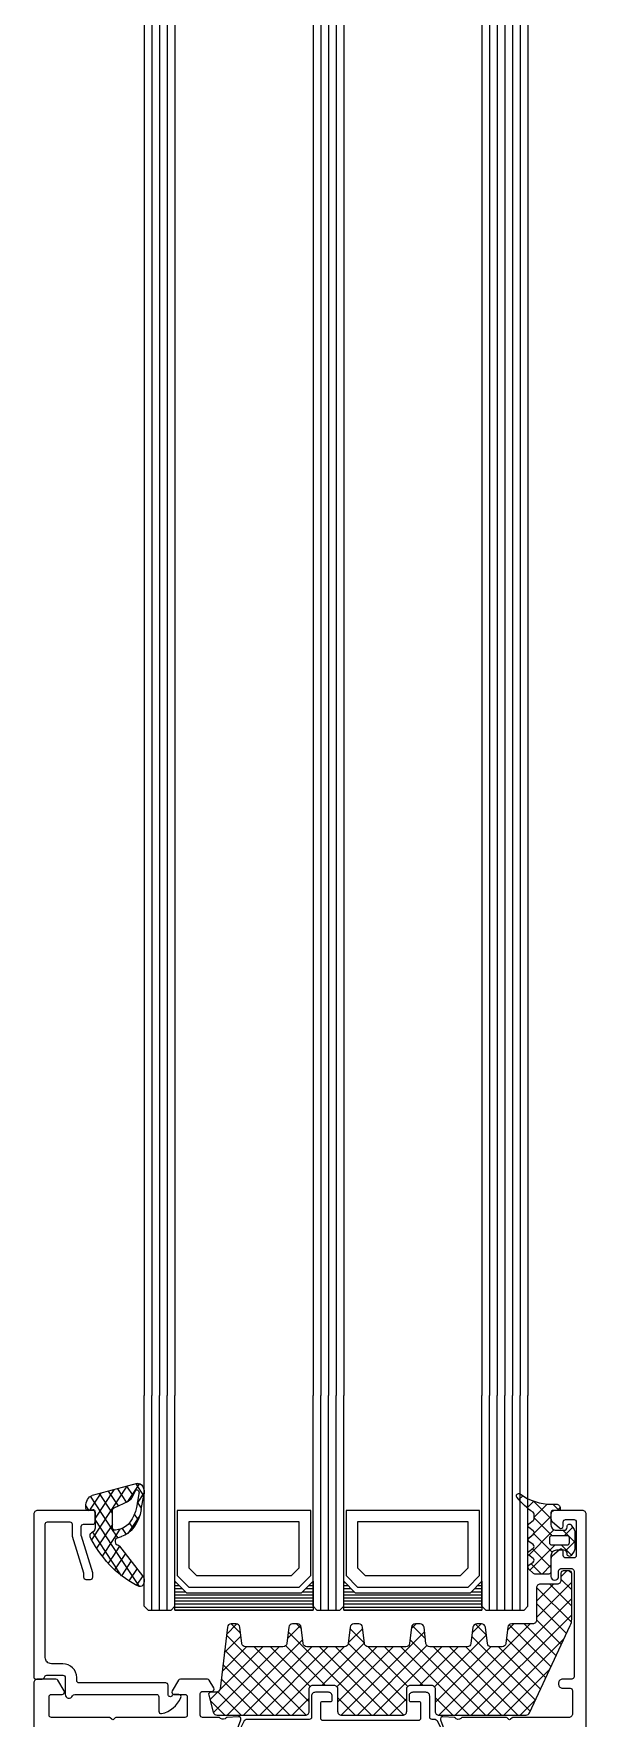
# Model space of a CAD drawing. Header units: millimetres. Extents: x -83618 to -12593, y -3271 to 55593.
# Drawn here: x -12684.6 to -12612.6, y -1876.2 to -1656.5 of the extents above; entities that cross this region are included whole.
import ezdxf

# ---------------------------------------------------------------- set-up
doc = ezdxf.new("R2010")
doc.units = ezdxf.units.MM

# ---------------------------------------------------------------- blocks, each defined once
blk = doc.blocks.new('ATN-W72-0301', base_point=(4534.09, 2536.24))
at = {"color": 1, "linetype": 'Continuous'}
for points in [[(4534.09, 2536.74), (4534.09, 2606.74, -0.414239), (4534.590043, 2607.24), (4538.19, 2607.24, -0.414235), (4538.69, 2606.739963), (4538.69, 2606.16517, -0.214809), (4538.521352, 2605.790729), (4537.588833, 2604.965355, -0.646385), (4537.09, 2605.19), (4537.09, 2605.74, 0.414242), (4536.789971, 2606.04), (4535.69, 2606.04, 0.414214), (4535.39, 2605.74), (4535.39, 2601.34, 0.414214), (4535.69, 2601.04), (4536.79, 2601.04, 0.41424), (4537.09, 2601.340027), (4537.09, 2601.89, -0.646481), (4537.588895, 2602.114591), (4538.521389, 2601.289238, -0.214801), (4538.69, 2600.914795), (4538.69, 2598.64, -1), (4537.69, 2598.64), (4537.69, 2599.34, 0.414241), (4537.389972, 2599.64), (4535.99, 2599.64, 0.414214), (4535.69, 2599.34), (4535.69, 2585.54, 0.414214), (4535.99, 2585.24), (4537.19, 2585.24, -0.414258), (4537.69, 2584.739923), (4537.69, 2584.54, -0.414263), (4537.189916, 2584.04), (4536.19, 2584.04, 0.414259), (4535.89, 2583.739953), (4535.89, 2580.74, 0.41425), (4536.390062, 2580.24), (4543.624315, 2580.24, -0.198912), (4543.765736, 2580.181421), (4543.948579, 2579.998579, 0.414263), (4544.231445, 2579.998603), (4544.414264, 2580.181421, -0.198967), (4544.555728, 2580.24), (4550.295222, 2580.24, 0.386516), (4551.030745, 2580.044633, -0.264677), (4551.276258, 2580.211441), (4552.766924, 2580.330039, -0.54866), (4553.071795, 2579.926126), (4552.24274, 2577.702938, -0.176327), (4552.109599, 2577.54678), (4551.661891, 2577.292974, -0.57735), (4551.363264, 2577.468536), (4551.364627, 2577.641735, 0.267986), (4551.265971, 2577.815736), (4549.496744, 2578.855858, 0.065584), (4549.424582, 2578.886409), (4549.269925, 2578.929157, 0.688514), (4548.937662, 2578.477749, -0.290587), (4549.089994, 2578.192777), (4549.09, 2574.34, 0.414261), (4549.390048, 2574.04), (4549.605923, 2574.04, 0.137542), (4549.761894, 2574.083733), (4551.286061, 2575.01087, -0.585007), (4551.59, 2574.84), (4551.59, 2568.64, -0.585049), (4551.28604, 2568.469142), (4549.761831, 2569.396306, 0.13749), (4549.605911, 2569.44), (4549.39, 2569.44, 0.414278), (4549.09, 2569.139934), (4549.09, 2565.287214, -0.21479), (4548.938039, 2565.002836, 0.6885), (4549.269243, 2564.550655), (4549.424047, 2564.593051, 0.065599), (4549.496293, 2564.623454), (4551.26793, 2565.659385, 0.267994), (4551.366973, 2565.833172), (4551.366018, 2566.006341, -0.57743), (4551.665099, 2566.181175), (4552.112166, 2565.926339, -0.176364), (4552.244955, 2565.769827), (4553.068767, 2563.544697, -0.548642), (4552.762912, 2563.141541), (4551.272521, 2563.263651, -0.264674), (4551.027419, 2563.431057, 0.296842), (4550.295197, 2563.239999), (4544.555685, 2563.24, -0.19895), (4544.414244, 2563.298599), (4544.231421, 2563.481421, 0.414269), (4543.948552, 2563.481395), (4543.765736, 2563.298579, -0.198955), (4543.624282, 2563.24), (4536.39, 2563.24, 0.414234), (4535.89, 2562.739964), (4535.89, 2559.74, 0.414225), (4536.190012, 2559.44), (4537.19, 2559.44, -0.414283), (4537.69, 2558.939881), (4537.69, 2558.74, -0.414277), (4537.189892, 2558.24), (4535.99, 2558.24, 0.414289), (4535.69, 2557.939923), (4535.69, 2544.14, 0.414214), (4535.99, 2543.84), (4537.39, 2543.84, 0.414255), (4537.69, 2544.140043), (4537.69, 2544.84, -1), (4538.69, 2544.84), (4538.69, 2542.56517, -0.214804), (4538.521358, 2542.190734), (4537.588833, 2541.365355, -0.646385), (4537.09, 2541.59), (4537.09, 2542.14, 0.414283), (4536.789929, 2542.44), (4535.69, 2542.44, 0.414268), (4535.39, 2542.139944), (4535.39, 2537.74, 0.414214), (4535.69, 2537.44), (4536.79, 2537.44, 0.414259), (4537.09, 2537.740047), (4537.09, 2538.29, -0.646402), (4537.588844, 2538.514635), (4538.521389, 2537.689238, -0.214803), (4538.69, 2537.314791), (4538.69, 2536.74, -0.414224), (4538.189982, 2536.24), (4534.59, 2536.24, -0.414214), (4534.09, 2536.74)], [(4606.09, 2584.74), (4606.09, 2558.74, -0.414214), (4605.59, 2558.24), (4603.19829, 2558.24, -0.268001), (4602.938454, 2558.39005), (4602.130192, 2559.79, -0.577369), (4602.390016, 2560.24), (4603.79, 2560.24, 0.414229), (4604.09, 2560.540016), (4604.09, 2562.94, 0.414226), (4603.789987, 2563.24), (4596.255685, 2563.24, -0.198912), (4596.114264, 2563.298579), (4595.931421, 2563.481421, 0.414266), (4595.648553, 2563.481396), (4595.465736, 2563.298579, -0.198985), (4595.324259, 2563.24), (4586.39, 2563.24, 0.198928), (4586.177855, 2563.152119, 0.198928), (4586.09, 2562.939964), (4586.09, 2560.54, 0.414267), (4586.390055, 2560.24), (4587.79, 2560.24, -0.57737), (4588.049799, 2559.789985), (4587.241517, 2558.39, -0.26796), (4586.981698, 2558.24), (4583.46735, 2558.24, -0.267949), (4583.207543, 2558.39), (4582.630192, 2559.39, -0.57735), (4582.89, 2559.84), (4584.09, 2559.84, 0.414214), (4584.39, 2560.14), (4584.39, 2562.94, 0.414214), (4584.09, 2563.24), (4581.884778, 2563.24, 0.229805), (4581.150919, 2563.43319, -0.26467), (4580.905612, 2563.266092), (4579.415079, 2563.145729, -0.548639), (4579.109723, 2563.549263), (4579.936153, 2565.773449, -0.176374), (4580.069157, 2565.929791), (4580.516517, 2566.1841, -0.577424), (4580.815351, 2566.008848), (4580.814193, 2565.83569, 0.267949), (4580.913032, 2565.66182), (4582.683511, 2564.623779, 0.065544), (4582.755664, 2564.593326), (4582.910417, 2564.550748, 0.6885), (4583.242152, 2565.002541, 0.104982), (4583.09, 2565.287214), (4583.09, 2569.14, 0.414261), (4582.789951, 2569.44), (4582.574077, 2569.44, 0.13748), (4582.418169, 2569.396306), (4580.893939, 2568.46913, -0.585058), (4580.59, 2568.64003), (4580.59, 2574.84, -0.585007), (4580.893939, 2575.01087), (4582.418169, 2574.083694, 0.137512), (4582.574114, 2574.04), (4582.79, 2574.04, 0.414269), (4583.09, 2574.340056), (4583.09, 2578.192786, -0.128229), (4583.242133, 2578.47743, 0.688581), (4582.910388, 2578.929244), (4582.755693, 2578.886701, 0.065606), (4582.683473, 2578.856219), (4580.912935, 2577.818423, 0.267967), (4580.814076, 2577.644551), (4580.815214, 2577.471363, -0.577491), (4580.516286, 2577.296232), (4580.068982, 2577.550578, -0.176355), (4579.936032, 2577.70694), (4579.109868, 2579.931209, -0.548635), (4579.415292, 2580.334689), (4580.905817, 2580.214151, -0.264667), (4581.151091, 2580.04701, 0.330321), (4581.884795, 2580.240003), (4584.09, 2580.24, 0.414214), (4584.39, 2580.54), (4584.39, 2583.34, 0.414214), (4584.09, 2583.64), (4582.89, 2583.64, -0.57735), (4582.630192, 2584.09), (4583.207543, 2585.09, -0.268002), (4583.46741, 2585.24), (4586.98171, 2585.24, -0.267969), (4587.241529, 2585.08998), (4588.049808, 2583.69, -0.57735), (4587.79, 2583.24), (4586.39, 2583.24, 0.414247), (4586.09, 2582.939966), (4586.09, 2580.54, 0.414214), (4586.39, 2580.24), (4595.324315, 2580.24, -0.198912), (4595.465736, 2580.181421), (4595.648579, 2579.998579, 0.414316), (4595.931471, 2579.998628), (4596.114264, 2580.181421, -0.198912), (4596.255685, 2580.24), (4603.79, 2580.24, 0.414262), (4604.09, 2580.540049), (4604.09, 2582.94, 0.414226), (4603.789987, 2583.24), (4602.39, 2583.24, -0.577388), (4602.130209, 2583.690029), (4602.938483, 2585.09, -0.267979), (4603.198324, 2585.24), (4605.59, 2585.24, -0.414236), (4606.09, 2584.74)], [(4535.99, 2566.915736), (4535.99, 2565.34, 0.414214), (4536.29, 2565.04), (4537.865693, 2565.04, -0.198949), (4538.077868, 2564.952132), (4538.202112, 2564.827888, 0.198937), (4538.414264, 2564.74), (4545.065736, 2564.74, 0.198912), (4545.277868, 2564.827868), (4545.402103, 2564.952103, -0.198947), (4545.614264, 2565.04), (4547.189989, 2565.04, 0.414224), (4547.49, 2565.34), (4547.49, 2570.039958, -0.414226), (4548.49, 2571.04), (4549.49, 2571.04, 0.414214), (4549.99, 2571.54), (4549.99, 2571.939972, 0.41423), (4549.49, 2572.44), (4548.49, 2572.44, -0.41422), (4547.49, 2573.440021), (4547.49, 2578.14, 0.414214), (4547.19, 2578.44), (4545.614278, 2578.44, -0.198925), (4545.402132, 2578.527868), (4545.277901, 2578.652099, 0.198953), (4545.065736, 2578.74), (4538.414264, 2578.74, 0.198912), (4538.202132, 2578.652132), (4538.077908, 2578.527908, -0.198961), (4537.865736, 2578.44), (4536.29, 2578.44, 0.414214), (4535.99, 2578.14), (4535.99, 2576.564316, -0.198957), (4535.902132, 2576.352132), (4535.777868, 2576.227868, 0.198912), (4535.69, 2576.015736), (4535.69, 2567.464264, 0.198912), (4535.777868, 2567.252132), (4535.902094, 2567.127906, -0.198959), (4535.99, 2566.915736)], [(4584.777875, 2565.127861, 0.198921), (4584.99002, 2565.04), (4586.565736, 2565.04, -0.198912), (4586.777868, 2564.952132), (4586.902132, 2564.827868, 0.198978), (4587.11434, 2564.74), (4601.765736, 2564.74, 0.198984), (4601.977927, 2564.827927), (4602.102132, 2564.952132, -0.198912), (4602.314264, 2565.04), (4603.89, 2565.04, 0.414236), (4604.19, 2565.340023), (4604.19, 2566.915736, -0.198961), (4604.277908, 2567.127908), (4604.402132, 2567.252132, 0.198971), (4604.49, 2567.464332), (4604.49, 2576.015736, 0.198912), (4604.402132, 2576.227868), (4604.277868, 2576.352132, -0.198943), (4604.19, 2576.564299), (4604.19, 2578.14, 0.414214), (4603.89, 2578.44), (4602.314264, 2578.44, -0.198971), (4602.102084, 2578.527916), (4601.977868, 2578.652132, 0.198912), (4601.765736, 2578.74), (4587.114264, 2578.74, 0.198912), (4586.902132, 2578.652132), (4586.777868, 2578.527868, -0.198986), (4586.56565, 2578.44), (4584.99, 2578.44, 0.414269), (4584.69, 2578.139944), (4584.69, 2573.44, -0.41424), (4583.689911, 2572.44), (4582.69, 2572.44, 0.414229), (4582.19, 2571.939974), (4582.19, 2571.54, 0.414214), (4582.69, 2571.04), (4583.69, 2571.04, -0.414223), (4584.69, 2570.039968), (4584.69, 2565.34, 0.198921), (4584.777875, 2565.127861)]]:
    blk.add_lwpolyline(points, format="xyb", close=True, dxfattribs=at)
at = {"color": 4, "linetype": 'Continuous'}
for points in [[(4567.19, 2583.022271, -0.414214), (4567.69, 2583.522271), (4569.39, 2583.522271, -0.414235), (4569.89, 2583.022234), (4569.89, 2580.272271, 0.198926), (4569.977879, 2580.060128, 0.198926), (4570.19003, 2579.972271), (4578.278256, 2579.972271, -0.276785), (4578.731734, 2579.694553), (4579.565567, 2577.982114, 0.286228), (4580.463562, 2577.422271), (4580.704167, 2577.422271, 0.131689), (4580.854204, 2577.462485), (4582.38359, 2578.345476, -0.131653), (4582.48359, 2578.372271), (4582.69, 2578.372271, -0.414214), (4583.09, 2577.972271), (4583.09, 2577.472271, -0.414214), (4582.99, 2577.372271), (4582.99, 2576.997271, -0.414316), (4582.78993, 2576.797271), (4582.678194, 2576.797271, -0.109625), (4582.593593, 2576.816046, 1.569922), (4582.593698, 2575.728546, -0.109611), (4582.678298, 2575.747271), (4582.79, 2575.747271, -0.414285), (4582.99, 2575.547222), (4582.99, 2575.172271, -0.414214), (4583.09, 2575.072271), (4583.09, 2574.572271, -0.414214), (4582.69, 2574.172271), (4582.48359, 2574.172271, -0.131652), (4582.38359, 2574.199066), (4580.854167, 2575.082079, 0.131681), (4580.704134, 2575.122271), (4580.473969, 2575.122271, 0.290275), (4579.569537, 2574.54889), (4578.725231, 2572.758962, -0.290275), (4578.273016, 2572.472271), (4553.906984, 2572.472271, -0.290275), (4553.454769, 2572.758962), (4552.610463, 2574.54889, 0.142217), (4552.241418, 2574.966878, 0.142217), (4551.705916, 2575.122271), (4551.475833, 2575.122271, 0.131713), (4551.325771, 2575.082043), (4549.79641, 2574.199066, -0.131695), (4549.696377, 2574.172271), (4549.49, 2574.172271, -0.414226), (4549.09, 2574.572288), (4549.09, 2575.072271, -0.414214), (4549.19, 2575.172271), (4549.19, 2575.547271, -0.414284), (4549.390048, 2575.747271), (4549.501806, 2575.747271, -0.109552), (4549.586355, 2575.728521, 1.569922), (4549.586355, 2576.816021, -0.109552), (4549.501806, 2576.797271), (4549.39, 2576.797271, -0.414291), (4549.19, 2576.997324), (4549.19, 2577.372271, -0.414214), (4549.09, 2577.472271), (4549.09, 2577.972271, -0.414264), (4549.490069, 2578.372271), (4549.69641, 2578.372271, -0.131734), (4549.796465, 2578.345444), (4551.325833, 2577.462463, 0.131652), (4551.475833, 2577.422271), (4551.716512, 2577.422271, 0.286208), (4552.614433, 2577.982114), (4553.452784, 2579.69235, -0.286238), (4553.9018, 2579.972271), (4554.19, 2579.972271, 0.414214), (4554.49, 2580.272271), (4554.49, 2583.022271, -0.414214), (4554.99, 2583.522271), (4556.69, 2583.522271, -0.414234), (4557.19, 2583.022235), (4557.19, 2582.522271, -0.41429), (4556.989948, 2582.322271), (4555.89, 2582.322271, 0.414239), (4555.69, 2582.122254), (4555.69, 2580.122271, 0.414227), (4555.990013, 2579.822271), (4568.39, 2579.822271, 0.414265), (4568.69, 2580.122323), (4568.69, 2582.122271, 0.414237), (4568.489984, 2582.322271), (4567.39, 2582.322271, -0.414214), (4567.19, 2582.522271), (4567.19, 2583.022271)], [(4554.336632, 2573.649983, -0.142203), (4554.152134, 2573.858962), (4553.21284, 2575.850265, -0.227971), (4553.219368, 2576.717074), (4554.089601, 2578.49235, -0.286219), (4554.538582, 2578.772271), (4559.89, 2578.772271, -0.414214), (4560.39, 2578.272271), (4560.39, 2574.072271, -0.414214), (4559.89, 2573.572271), (4554.60435, 2573.572271, -0.142203), (4554.336632, 2573.649983)], [(4570.593553, 2578.625825, 0.198912), (4570.24, 2578.772271), (4561.94, 2578.772271, 0.414214), (4561.44, 2578.272271), (4561.44, 2574.072314, 0.414239), (4561.94, 2573.572271), (4570.24, 2573.572271, 0.414214), (4570.74, 2574.072271), (4570.74, 2578.272271, 0.198912), (4570.593553, 2578.625825)], [(4579.0627, 2576.284385, 0.11254), (4578.960649, 2576.717041), (4578.090414, 2578.49232, 0.286225), (4577.641439, 2578.772271), (4572.29004, 2578.772271, 0.414237), (4571.79, 2578.272271), (4571.79, 2574.072271, 0.414214), (4572.29, 2573.572271), (4577.57565, 2573.572271, 0.290275), (4578.027866, 2573.858962), (4578.967151, 2575.850247, 0.11254), (4579.0627, 2576.284385)], [(4567.69, 2559.957729, -0.414214), (4567.19, 2560.457729), (4567.19, 2560.957729, -0.414214), (4567.39, 2561.157729), (4568.49, 2561.157729, 0.414214), (4568.69, 2561.357729), (4568.69, 2563.357729, 0.414241), (4568.389972, 2563.657729), (4555.99, 2563.657729, 0.414255), (4555.69, 2563.357687), (4555.69, 2561.357729, 0.414214), (4555.89, 2561.157729), (4556.99, 2561.157729, -0.414259), (4557.19, 2560.957698), (4557.19, 2560.457729, -0.414255), (4556.689929, 2559.957729), (4554.99, 2559.957729, -0.414234), (4554.49, 2560.457764), (4554.49, 2563.207729, 0.414248), (4554.189965, 2563.507729), (4553.901744, 2563.507729, -0.286267), (4553.452736, 2563.787748), (4552.614433, 2565.497886, 0.286241), (4551.716388, 2566.057729), (4551.475833, 2566.057729, 0.131698), (4551.325786, 2566.017509), (4549.79641, 2565.134524, -0.065572), (4549.748152, 2565.114538, -0.065572), (4549.696365, 2565.107729), (4549.49, 2565.107729, -0.414255), (4549.09, 2565.507785), (4549.09, 2566.007729, -0.414213), (4549.19, 2566.107729), (4549.19, 2566.482729, -0.414214), (4549.39, 2566.682729), (4549.501806, 2566.682729, -0.109552), (4549.586355, 2566.663979, 1.569922), (4549.586355, 2567.751479, -0.109552), (4549.501806, 2567.732729), (4549.39, 2567.732729, -0.414214), (4549.19, 2567.932729), (4549.19, 2568.307729, -0.414214), (4549.09, 2568.407729), (4549.09, 2568.907729, -0.414214), (4549.49, 2569.307729), (4549.69641, 2569.307729, -0.131652), (4549.79641, 2569.280934), (4551.325833, 2568.397921, 0.131653), (4551.475833, 2568.357729), (4551.706031, 2568.357729, 0.290284), (4552.610477, 2568.931141), (4553.454769, 2570.721038, -0.290291), (4553.907014, 2571.007729), (4578.273016, 2571.007729, -0.290275), (4578.725231, 2570.721038), (4579.569537, 2568.93111, 0.290282), (4580.473994, 2568.357729), (4580.704167, 2568.357729, 0.131666), (4580.85418, 2568.397929), (4582.38359, 2569.280934, -0.131653), (4582.48359, 2569.307729), (4582.69, 2569.307729, -0.414246), (4583.09, 2568.907684), (4583.09, 2568.407729, -0.414213), (4582.99, 2568.307729), (4582.99, 2567.932729, -0.41432), (4582.789927, 2567.732729), (4582.678194, 2567.732729, -0.109552), (4582.593645, 2567.751479, 1.569922), (4582.593645, 2566.663979, -0.109552), (4582.678194, 2566.682729), (4582.79, 2566.682729, -0.414232), (4582.99, 2566.482716), (4582.99, 2566.107729, -0.414213), (4583.09, 2566.007729), (4583.09, 2565.507729, -0.414214), (4582.69, 2565.107729), (4582.48359, 2565.107729, -0.131652), (4582.38359, 2565.134524), (4580.854167, 2566.017537, 0.131652), (4580.704167, 2566.057729), (4580.463488, 2566.057729, 0.286208), (4579.565567, 2565.497886), (4578.731734, 2563.785447, -0.276785), (4578.278256, 2563.507729), (4570.19, 2563.507729, 0.414268), (4569.89, 2563.207673), (4569.89, 2560.457729, -0.414238), (4569.389958, 2559.957729), (4567.69, 2559.957729)], [(4553.1173, 2567.195605, 0.112537), (4553.219351, 2566.762959), (4554.089601, 2564.98765, 0.286208), (4554.538561, 2564.707729), (4559.89, 2564.707729, 0.414214), (4560.39, 2565.207729), (4560.39, 2569.407729, 0.414225), (4559.88998, 2569.907729), (4554.60435, 2569.907729, 0.290275), (4554.152134, 2569.621038), (4553.21284, 2567.629735, 0.112537), (4553.1173, 2567.195605)], [(4570.593572, 2569.761264, 0.198926), (4570.24, 2569.907729), (4561.940038, 2569.907729, 0.414236), (4561.44, 2569.407729), (4561.44, 2565.207729, 0.414214), (4561.94, 2564.707729), (4570.24, 2564.707729, 0.414214), (4570.74, 2565.207729), (4570.74, 2569.407677, 0.198926), (4570.593572, 2569.761264)], [(4572.29, 2564.707729), (4577.641427, 2564.707729, 0.286214), (4578.090399, 2564.98765), (4578.960649, 2566.762959, 0.227961), (4578.96716, 2567.629735), (4578.027875, 2569.621018, 0.290287), (4577.57565, 2569.907729), (4572.29, 2569.907729, 0.198912), (4571.936447, 2569.761282, 0.198912), (4571.79, 2569.407729), (4571.79, 2565.207774, 0.41424), (4572.29, 2564.707729)]]:
    blk.add_lwpolyline(points, format="xyb", close=True, dxfattribs=at)
blk = doc.blocks.new('*U20')
at = {"color": 3, "linetype": 'Continuous'}
for p, q in [((2413.38, 1118.497931), (2413.732069, 1118.85)), ((2414.023952, 1118.85), (2414.78, 1118.093952)), ((2413.38, 1116.37661), (2414.78, 1117.77661)), ((2413.38, 1117.372632), (2417.966, 1112.786632)), ((2413.38, 1114.25529), (2416.24871, 1117.124)), ((2413.419168, 1112.173138), (2417.95817, 1116.71214)), ((2415.749952, 1117.124), (2417.966, 1114.907952)), ((2413.38, 1115.251312), (2428.581312, 1100.05)), ((2414.051322, 1110.683971), (2417.966, 1114.598649)), ((2413.38, 1113.129991), (2426.459991, 1100.05)), ((2414.725933, 1109.237262), (2417.966, 1112.477329)), ((2415.400545, 1107.790553), (2419.559991, 1111.95)), ((2416.075156, 1106.343844), (2421.542456, 1111.811144)), ((2418.802632, 1111.95), (2430.702142, 1100.05049)), ((2420.923952, 1111.95), (2421.738627, 1111.135325)), ((2424.50886, 1110.534907), (2425.901513, 1111.927561)), ((2425.166593, 1111.95), (2426.336687, 1110.779906)), ((2432.443416, 1109.984182), (2434.176241, 1111.717008)), ((2433.651875, 1111.95), (2434.271239, 1111.330635)), ((2448.599089, 1111.290613), (2449.258476, 1111.95)), ((2448.712967, 1111.73815), (2450.426922, 1110.024195)), ((2456.533645, 1110.739888), (2457.743758, 1111.95)), ((2457.001145, 1111.935253), (2458.361474, 1110.574924)), ((2414.354178, 1110.034493), (2424.338671, 1100.05)), ((2416.749767, 1104.897135), (2421.874129, 1110.021497)), ((2418.09899, 1102.003718), (2426.39396, 1110.298687)), ((2424.503702, 1110.491571), (2431.26556, 1103.729713)), ((2424.630554, 1100.05), (2434.445661, 1109.865106)), ((2432.5554, 1110.925154), (2443.428223, 1100.052331)), ((2434.88, 1101.814164), (2442.497361, 1109.431526)), ((2439.479797, 1100.05), (2450.323443, 1110.893647)), ((2440.377972, 1109.433457), (2442.271742, 1111.327227)), ((2440.381491, 1109.463024), (2445.894515, 1103.95)), ((2440.607099, 1111.358737), (2442.49237, 1109.473466)), ((2447.976011, 1100.060933), (2458.375144, 1110.460066)), ((2448.433189, 1109.896607), (2458.279797, 1100.05)), ((2456.484887, 1110.330191), (2458.648053, 1108.167025)), ((2417.424379, 1103.450426), (2422.923952, 1108.95)), ((2418.773602, 1100.557009), (2427.166593, 1108.95)), ((2420.387913, 1100.05), (2429.287913, 1108.95)), ((2422.509234, 1100.05), (2431.409234, 1108.95)), ((2423.921864, 1108.952088), (2431.18, 1101.693952)), ((2426.751875, 1100.05), (2435.651875, 1108.95)), ((2428.166593, 1108.95), (2433.166593, 1103.95)), ((2430.287913, 1108.95), (2439.187913, 1100.05)), ((2432.245945, 1109.113289), (2441.309234, 1100.05)), ((2432.773195, 1103.95), (2437.773195, 1108.95)), ((2434.740736, 1103.796221), (2439.894855, 1108.95034)), ((2435.253439, 1100.066283), (2444.137156, 1108.95)), ((2436.651875, 1108.95), (2443.88, 1101.721875)), ((2437.358476, 1100.05), (2446.258476, 1108.95)), ((2438.773195, 1108.95), (2443.9771, 1103.746094)), ((2443.015836, 1108.95), (2451.915836, 1100.05)), ((2445.137156, 1108.95), (2454.037156, 1100.05)), ((2445.501117, 1103.95), (2450.646402, 1109.095285)), ((2447.258476, 1108.95), (2456.158476, 1100.05)), ((2447.454135, 1103.781697), (2452.622437, 1108.95)), ((2447.58, 1101.786242), (2454.743758, 1108.95)), ((2450.086398, 1100.05), (2458.600763, 1108.564365)), ((2451.501117, 1108.95), (2460.067841, 1100.383276)), ((2453.622437, 1108.95), (2459.26246, 1103.309978)), ((2455.743758, 1108.95), (2458.934631, 1105.759126)), ((2416.207658, 1106.059693), (2422.217351, 1100.05)), ((2452.207719, 1100.05), (2458.826382, 1106.668663)), ((2454.329039, 1100.05), (2459.052001, 1104.772962)), ((2456.450359, 1100.05), (2459.494865, 1103.094506)), ((2459.461059, 1103.111378), (2460.517375, 1102.055062)), ((2418.061138, 1102.084893), (2420.09603, 1100.05)), ((2428.873195, 1100.05), (2431.18, 1102.356805)), ((2434.88, 1102.236593), (2437.066593, 1100.05)), ((2441.601117, 1100.05), (2443.88, 1102.328883)), ((2447.58, 1102.264515), (2449.794515, 1100.05)), ((2458.57168, 1100.05), (2460.495645, 1101.973965))]:
    blk.add_line(p, q, dxfattribs=at)
blk = doc.blocks.new('ATN-W72-0911', base_point=(2413.38, 1100.05))
at = {"color": 3, "linetype": 'Continuous'}
blk.add_lwpolyline([(2433.753492, 1111.95, -0.379935), (2434.25, 1111.509091), (2434.502098, 1109.390909, 0.379928), (2434.998594, 1108.95), (2439.876413, 1108.95, 0.37993), (2440.372909, 1109.390912), (2440.624992, 1111.509088, -0.37993), (2441.121488, 1111.95), (2441.753602, 1111.95, -0.379928), (2442.250098, 1111.509091), (2442.502195, 1109.390909, 0.379928), (2442.998691, 1108.95), (2447.876511, 1108.95, 0.37993), (2448.373007, 1109.390912), (2448.625089, 1111.509088, -0.379948), (2449.121618, 1111.95), (2449.753699, 1111.95, -0.37994), (2450.250198, 1111.50907), (2450.502293, 1109.390909, 0.379945), (2450.998818, 1108.95), (2455.876608, 1108.95, 0.379937), (2456.373106, 1109.390925), (2456.625187, 1111.509088, -0.379944), (2457.121708, 1111.95), (2457.753797, 1111.95, -0.379945), (2458.250297, 1111.509062), (2459.204586, 1103.490909, 0.379935), (2459.701093, 1103.05), (2460.393, 1103.05, -0.493178), (2460.68277, 1102.672324), (2460.079419, 1100.42059, -0.339454), (2459.596457, 1100.05), (2448.08, 1100.05, -0.414226), (2447.58, 1100.550021), (2447.58, 1103.45, 0.414214), (2447.08, 1103.95), (2444.38, 1103.95, 0.414223), (2443.88, 1103.449984), (2443.88, 1100.55, -0.414214), (2443.38, 1100.05), (2435.38, 1100.05, -0.414223), (2434.88, 1100.550015), (2434.88, 1103.45, 0.41424), (2434.379954, 1103.95), (2431.68, 1103.95, 0.414232), (2431.18, 1103.449968), (2431.18, 1100.55, -0.414214), (2430.68, 1100.05), (2419.328559, 1100.05, -0.291473), (2418.875405, 1100.338691), (2413.567384, 1111.721778, -0.10952), (2413.38, 1112.567034), (2413.38, 1118.55, -0.414267), (2413.680054, 1118.85), (2414.48, 1118.85, -0.414227), (2414.78, 1118.549987), (2414.78, 1117.624, 0.414214), (2415.28, 1117.124), (2417.466, 1117.124, -0.414214), (2417.966, 1116.624), (2417.966, 1112.45, 0.414238), (2418.466041, 1111.95), (2421.196659, 1111.95, -0.3792), (2421.693003, 1111.510355), (2421.951, 1109.389618, 0.379193), (2422.447356, 1108.95), (2423.876217, 1108.95, 0.37993), (2424.372714, 1109.390912), (2424.624796, 1111.509088, -0.379944), (2425.121316, 1111.95), (2425.753406, 1111.95, -0.379928), (2426.249902, 1111.509091), (2426.502, 1109.390909, 0.379947), (2426.998529, 1108.95), (2431.876315, 1108.95, 0.37993), (2432.372811, 1109.390912), (2432.624894, 1111.509088, -0.379945), (2433.121416, 1111.95), (2433.753492, 1111.95)], format="xyb", close=True, dxfattribs=at)
at = {"color": 7}
blk.add_blockref('*U20', (0, 0), dxfattribs=at)
blk = doc.blocks.new('ATN-C48-0602', base_point=(2573.81, 1322.63))
at = {"color": 1, "linetype": 'Continuous'}
blk.add_lwpolyline([(2585.61, 1340.13, -0.414247), (2585.31, 1340.430034), (2585.31, 1340.878886, -0.074332), (2585.323115, 1340.966619), (2586.796891, 1345.787124, 0.074313), (2586.81, 1345.874835), (2586.81, 1347.03, 0.414214), (2586.51, 1347.33), (2585.31, 1347.33, -0.414282), (2585.01, 1347.63007), (2585.01, 1348.83, -0.414214), (2585.31, 1349.13), (2592.51, 1349.13, -0.414233), (2593.01, 1348.629967), (2593.01, 1327.43, -0.414246), (2592.709967, 1327.13), (2591.91, 1327.13, -0.365977), (2591.614196, 1327.38, 0.365977), (2591.318392, 1327.63), (2589.21, 1327.63, 0.414234), (2588.91, 1327.32998), (2588.91, 1325.13, -0.824186), (2587.946475, 1324.94253, 0.305636), (2587.668325, 1325.13), (2577.01, 1325.13, 0.414272), (2576.71, 1324.829941), (2576.71, 1322.93, -0.475789), (2576.348762, 1322.636317, -0.247326), (2573.833145, 1324.714452, -0.535389), (2574.110014, 1325.13), (2574.690385, 1325.13, -0.267949), (2574.950192, 1324.98, 0.767327), (2575.51, 1325.13), (2575.51, 1326.33, -0.414228), (2575.810015, 1326.63), (2587.11, 1326.63, 0.414253), (2587.41, 1326.930041), (2587.41, 1327.33, -0.41422), (2589.210042, 1329.13), (2590.71, 1329.13, 0.414219), (2591.51, 1329.930014), (2591.51, 1347.33, 0.414241), (2591.209972, 1347.63), (2588.31, 1347.63, 0.414214), (2588.01, 1347.33), (2588.01, 1345.874835, -0.074313), (2587.996891, 1345.787124), (2586.523105, 1340.966586, 0.074337), (2586.51, 1340.878846), (2586.51, 1340.43, -0.414253), (2586.20996, 1340.13), (2585.61, 1340.13)], format="xyb", close=True, dxfattribs=at)
blk = doc.blocks.new('*U22')
at = {"color": 3, "linetype": 'Continuous'}
for p, q in [((4312.230089, 2840.534653), (4313.619444, 2839.145299)), ((4312.298521, 2840.113045), (4313.849942, 2841.664465)), ((4313.190256, 2841.695807), (4315.53585, 2839.350214)), ((4314.441978, 2840.135181), (4315.653284, 2841.346487)), ((4315.662526, 2841.344857), (4322.634922, 2834.372461)), ((4315.720204, 2839.292087), (4317.456627, 2841.028509)), ((4317.333009, 2838.783571), (4319.259969, 2840.710531)), ((4318.237966, 2840.890738), (4321.922665, 2837.206039)), ((4312.774461, 2838.467664), (4313.581898, 2839.275101)), ((4318.335959, 2835.543881), (4322.837742, 2840.045664)), ((4318.505955, 2837.835197), (4321.063311, 2840.392553)), ((4320.813406, 2840.436618), (4323.005276, 2838.244749)), ((4323.138498, 2838.225099), (4323.760468, 2838.847069)), ((4313.123109, 2837.520313), (4315.443133, 2835.200289)), ((4313.419944, 2836.991826), (4314.147681, 2837.719564)), ((4314.414622, 2835.865184), (4315.125226, 2836.575788)), ((4318.398197, 2833.484798), (4321.922665, 2837.009266)), ((4318.505955, 2836.380108), (4321.616654, 2833.269409)), ((4315.739268, 2835.06851), (4316.524618, 2835.85386)), ((4317.018792, 2835.745951), (4318.370715, 2834.394028)), ((4317.440659, 2834.64858), (4318.335959, 2835.543881)), ((4318.370715, 2834.394028), (4320.5175, 2832.247242)), ((4318.460435, 2831.425716), (4322.405683, 2835.370964)), ((4313.180311, 2828.266912), (4318.398197, 2833.484798)), ((4315.945339, 2832.576763), (4318.072337, 2830.449766)), ((4317.093622, 2833.5498), (4318.436832, 2832.20659)), ((4318.436832, 2832.20659), (4319.336783, 2831.30664)), ((4312.50332, 2829.654821), (4313.726973, 2828.431168)), ((4313.650619, 2830.628843), (4315.274752, 2829.004709)), ((4314.797979, 2831.602803), (4316.720306, 2829.680476)), ((4316.709716, 2829.674997), (4318.460435, 2831.425716))]:
    blk.add_line(p, q, dxfattribs=at)
blk = doc.blocks.new('ATN-FRK-192', base_point=(4321.922628, 2838.2))
at = {"color": 3, "linetype": 'Continuous'}
for points in [[(4316.710778, 2834.784025, -0.283705), (4312.819839, 2838.310784), (4312.277256, 2840.18656, -0.555068), (4313.638378, 2841.701769), (4322.533137, 2840.133383, -0.364016), (4323.772665, 2838.655931), (4323.772665, 2838.594889, -0.457932), (4323.314106, 2838.199198), (4322.381031, 2838.336821, 0.457809), (4321.922665, 2837.94107), (4321.922665, 2835.896872, 0.315336), (4322.251719, 2835.427002), (4322.622392, 2835.292088, -0.553881), (4322.781503, 2834.545933, -0.073507), (4318.482012, 2830.711861, -0.073507), (4313.25717, 2828.285596, -0.811041), (4312.512327, 2829.662581), (4317.065303, 2833.527467, -0.182761), (4317.398489, 2833.646192, 0.921031), (4317.499208, 2834.637715), (4316.710778, 2834.784025)], [(4318.330757, 2835.715984, 0.21938), (4318.505955, 2836.096171), (4318.505955, 2838.047128, 0.327333), (4318.156308, 2838.523986), (4315.349789, 2839.408878, -0.147845), (4314.632829, 2839.898321), (4313.960882, 2840.732258, 0.819057), (4313.265141, 2840.370169), (4313.780459, 2838.58865, 0.290928), (4316.998423, 2835.74917), (4317.927891, 2835.602252, 0.21938), (4318.330757, 2835.715984)]]:
    blk.add_lwpolyline(points, format="xyb", close=True, dxfattribs=at)
at = {"color": 7}
blk.add_blockref('*U22', (0, 0), dxfattribs=at)
blk = doc.blocks.new('*U118')
at = {"color": 7, "linetype": 'Continuous'}
for p, q in [((1946.899917, 738.017069), (1947.049917, 738.017069)), ((1946.899917, 737.617069), (1947.449917, 737.617069)), ((1946.899917, 737.217069), (1947.849917, 737.217069)), ((1946.899917, 736.817069), (1948.249917, 736.817069)), ((1946.899917, 736.417069), (1964.899917, 736.417069)), ((1946.899917, 736.017069), (1964.899917, 736.017069)), ((1963.549917, 736.817069), (1964.899917, 736.817069)), ((1963.949917, 737.217069), (1964.899917, 737.217069)), ((1964.349917, 737.617069), (1964.899917, 737.617069)), ((1964.749917, 738.017069), (1964.899917, 738.017069)), ((1946.899917, 735.617069), (1964.899917, 735.617069)), ((1946.899917, 735.217069), (1964.899917, 735.217069)), ((1946.899917, 734.817069), (1964.899917, 734.817069)), ((1946.899917, 734.417069), (1964.899917, 734.417069))]:
    blk.add_line(p, q, dxfattribs=at)
blk = doc.blocks.new('*U119')
at = {"color": 7, "linetype": 'Continuous'}
for p, q in [((1968.899917, 738.017069), (1969.049917, 738.017069)), ((1968.899917, 737.617069), (1969.449917, 737.617069)), ((1968.899917, 737.217069), (1969.849917, 737.217069)), ((1968.899917, 736.817069), (1970.249917, 736.817069)), ((1968.899917, 736.417069), (1986.899917, 736.417069)), ((1968.899917, 736.017069), (1986.899917, 736.017069)), ((1985.549917, 736.817069), (1986.899917, 736.817069)), ((1985.949917, 737.217069), (1986.899917, 737.217069)), ((1986.349917, 737.617069), (1986.899917, 737.617069)), ((1986.749917, 738.017069), (1986.899917, 738.017069)), ((1968.899917, 735.617069), (1986.899917, 735.617069)), ((1968.899917, 735.217069), (1986.899917, 735.217069)), ((1968.899917, 734.817069), (1986.899917, 734.817069)), ((1968.899917, 734.417069), (1986.899917, 734.417069))]:
    blk.add_line(p, q, dxfattribs=at)
blk = doc.blocks.new('*U23')
at = {"color": 3, "linetype": 'Continuous'}
for p, q in [((3217.617909, 1699.498471), (3218.120388, 1700.00095)), ((3218.684536, 1698.443779), (3219.544865, 1699.304108)), ((3219.509119, 1699.31692), (3221.79, 1697.036039)), ((3219.59, 1697.227922), (3221.287919, 1698.925841)), ((3222.047359, 1698.9), (3222.8408, 1698.106559)), ((3222.583398, 1698.1), (3222.980484, 1698.497086)), ((3219.566131, 1695.082733), (3221.79, 1697.306602)), ((3219.59, 1697.114719), (3221.754067, 1694.950652)), ((3218.790074, 1694.306676), (3219.363593, 1694.880195)), ((3218.885355, 1692.280636), (3221.84732, 1695.242601)), ((3219.543627, 1695.039771), (3221.944603, 1692.638796)), ((3221.754067, 1694.950652), (3221.904719, 1694.8)), ((3221.84732, 1695.242601), (3222.178064, 1695.573345)), ((3223.326039, 1695.5), (3224.89, 1693.936039)), ((3223.526039, 1694.8), (3224.622238, 1695.896199)), ((3223.692383, 1692.845023), (3224.89, 1694.042641)), ((3219.048775, 1690.322736), (3222.326039, 1693.6)), ((3219.374045, 1693.088033), (3221.79, 1690.672078)), ((3223.104719, 1693.6), (3224.452328, 1692.25239)), ((3219.190433, 1691.150325), (3220.540758, 1689.8)), ((3220.647359, 1689.8), (3221.79, 1690.942641))]:
    blk.add_line(p, q, dxfattribs=at)
blk = doc.blocks.new('ATN-FRK-29-01', base_point=(3221.79, 1698.1))
at = {"color": 3, "linetype": 'Continuous'}
for points in [[(3218.91002, 1695.859985, -0.500027), (3218.91, 1696.34), (3219.47, 1696.76, 0.236086), (3219.59, 1697.000021), (3219.59, 1697.6, 0.245804), (3219.461046, 1697.846461, -0.072391), (3217.355796, 1699.812521, -0.875086), (3217.766665, 1700.242466, 0.158732), (3221.888837, 1698.9), (3222.49, 1698.9, -0.414214), (3222.99, 1698.4), (3222.99, 1698.3, -0.414214), (3222.79, 1698.1), (3222.09, 1698.1, 0.414247), (3221.79, 1697.799966), (3221.79, 1696.2, 0.198912), (3221.995025, 1695.705025, 0.198912), (3222.49, 1695.5), (3223.49, 1695.5, 0.414252), (3223.89, 1695.900052), (3223.89, 1696, -0.739611), (3224.438559, 1696.167983), (3224.821412, 1695.601487, -0.149682), (3224.89, 1695.37751), (3224.89, 1693.02249, -0.149682), (3224.821412, 1692.798513), (3224.438559, 1692.232017, -0.739611), (3223.89, 1692.4), (3223.89, 1692.5, 0.41426), (3223.489936, 1692.9), (3222.49, 1692.9, 0.41423), (3221.79, 1692.199961), (3221.79, 1690.1, -0.414247), (3221.489966, 1689.8), (3219.670814, 1689.8, -0.1944), (3219.531871, 1689.856143), (3218.881586, 1690.484214, -0.461671), (3218.91, 1690.94), (3219.47, 1691.36, 0.500018), (3219.469986, 1691.84001), (3218.91, 1692.26, -0.500041), (3218.910032, 1692.740024), (3219.47, 1693.16, 0.500022), (3219.469983, 1693.640013), (3218.91, 1694.06, -0.500019), (3218.910015, 1694.540011), (3219.47, 1694.96, 0.5), (3219.47, 1695.44), (3218.91002, 1695.859985)], [(3221.677885, 1694.712149, 0.198934), (3221.59, 1694.5), (3221.59, 1693.900014, 0.414227), (3221.89, 1693.6), (3223.89, 1693.6, 0.414214), (3224.19, 1693.9), (3224.19, 1694.5, 0.414214), (3223.89, 1694.8), (3221.890049, 1694.8, 0.198934), (3221.677885, 1694.712149)]]:
    blk.add_lwpolyline(points, format="xyb", close=True, dxfattribs=at)
at = {"color": 7}
blk.add_blockref('*U23', (0, 0), dxfattribs=at)

msp = doc.modelspace()

# ---------------------------------------------------------------- linework, layer by layer
at = {"color": 4, "linetype": 'Continuous'}
for p, q in [((-12670.1993, 41.44143), (-12670.1993, -1834.05857)), ((-12669.1993, 41.44143), (-12669.1993, -1834.05857)), ((-12668.1993, 41.44143), (-12668.1993, -1834.05857)), ((-12667.1993, 41.44143), (-12667.1993, -1834.05857)), ((-12666.1993, 41.44143), (-12666.1993, -1834.05857)), ((-12648.1993, 41.44143), (-12648.1993, -1834.05857)), ((-12647.1993, 41.44143), (-12647.1993, -1834.05857)), ((-12646.1993, 41.44143), (-12646.1993, -1834.05857)), ((-12645.1993, 41.44143), (-12645.1993, -1834.05857)), ((-12644.1993, 41.44143), (-12644.1993, -1834.05857)), ((-12626.1993, 41.44143), (-12626.1993, -1834.05857)), ((-12625.1993, 41.44143), (-12625.1993, -1834.05857)), ((-12624.1993, 41.44143), (-12624.1993, -1834.05857)), ((-12623.1993, 41.44143), (-12623.1993, -1834.05857)), ((-12622.1993, 41.44143), (-12622.1993, -1834.05857)), ((-12621.1993, 41.44143), (-12621.1993, -1834.05857)), ((-12620.1993, 41.44143), (-12620.1993, -1834.05857)), ((-12670.1993, -1861.55857), (-12670.1993, -1834.05857)), ((-12669.1993, -1862.05857), (-12669.1993, -1834.05857)), ((-12668.1993, -1862.05857), (-12668.1993, -1834.05857)), ((-12667.1993, -1862.05857), (-12667.1993, -1834.05857)), ((-12666.1993, -1861.55857), (-12666.1993, -1834.05857)), ((-12648.1993, -1861.55857), (-12648.1993, -1834.05857)), ((-12647.1993, -1862.05857), (-12647.1993, -1834.05857)), ((-12646.1993, -1862.05857), (-12646.1993, -1834.05857)), ((-12645.1993, -1862.05857), (-12645.1993, -1834.05857)), ((-12644.1993, -1861.55857), (-12644.1993, -1834.05857)), ((-12626.1993, -1861.55857), (-12626.1993, -1834.05857)), ((-12625.1993, -1862.05857), (-12625.1993, -1834.05857)), ((-12624.1993, -1862.05857), (-12624.1993, -1834.05857)), ((-12623.1993, -1862.05857), (-12623.1993, -1834.05857)), ((-12622.1993, -1862.05857), (-12622.1993, -1834.05857)), ((-12621.1993, -1862.05857), (-12621.1993, -1834.05857)), ((-12620.1993, -1861.55857), (-12620.1993, -1834.05857)), ((-12670.1993, -1861.55857), (-12669.6993, -1862.05857)), ((-12669.6993, -1862.05857), (-12666.6993, -1862.05857)), ((-12666.6993, -1862.05857), (-12666.1993, -1861.55857)), ((-12648.1993, -1861.55857), (-12647.6993, -1862.05857)), ((-12647.6993, -1862.05857), (-12644.6993, -1862.05857)), ((-12644.6993, -1862.05857), (-12644.1993, -1861.55857)), ((-12626.1993, -1861.55857), (-12625.6993, -1862.05857)), ((-12625.6993, -1862.05857), (-12620.6993, -1862.05857)), ((-12620.6993, -1862.05857), (-12620.1993, -1861.55857))]:
    msp.add_line(p, q, dxfattribs=at)
at = {"color": 7, "linetype": 'Continuous'}
for p, q in [((-12648.4993, -1849.05857), (-12665.8993, -1849.05857)), ((-12665.8993, -1849.05857), (-12665.8993, -1857.55857)), ((-12648.4993, -1857.55857), (-12648.4993, -1849.05857)), ((-12626.4993, -1849.05857), (-12643.8993, -1849.05857)), ((-12643.8993, -1849.05857), (-12643.8993, -1857.55857)), ((-12626.4993, -1857.55857), (-12626.4993, -1849.05857)), ((-12649.9993, -1850.55857), (-12664.3993, -1850.55857)), ((-12664.3993, -1850.55857), (-12664.3993, -1856.55857)), ((-12649.9993, -1856.55857), (-12649.9993, -1850.55857)), ((-12627.9993, -1850.55857), (-12642.3993, -1850.55857)), ((-12642.3993, -1850.55857), (-12642.3993, -1856.55857)), ((-12627.9993, -1856.55857), (-12627.9993, -1850.55857)), ((-12665.8993, -1857.55857), (-12664.3993, -1859.05857)), ((-12664.3993, -1856.55857), (-12663.3993, -1857.55857)), ((-12663.3993, -1857.55857), (-12650.9993, -1857.55857)), ((-12650.9993, -1857.55857), (-12649.9993, -1856.55857)), ((-12649.9993, -1859.05857), (-12648.4993, -1857.55857)), ((-12643.8993, -1857.55857), (-12642.3993, -1859.05857)), ((-12642.3993, -1856.55857), (-12641.3993, -1857.55857)), ((-12641.3993, -1857.55857), (-12628.9993, -1857.55857)), ((-12628.9993, -1857.55857), (-12627.9993, -1856.55857)), ((-12627.9993, -1859.05857), (-12626.4993, -1857.55857)), ((-12664.3993, -1859.05857), (-12649.9993, -1859.05857)), ((-12642.3993, -1859.05857), (-12627.9993, -1859.05857))]:
    msp.add_line(p, q, dxfattribs=at)
for points in [[(-12666.1993, -1862.05857), (-12666.1993, -1858.30857), (-12664.6993, -1859.80857), (-12649.6993, -1859.80857), (-12648.1993, -1858.30857), (-12648.1993, -1862.05857), (-12666.1993, -1862.05857)], [(-12644.1993, -1862.05857), (-12644.1993, -1858.30857), (-12642.6993, -1859.80857), (-12627.6993, -1859.80857), (-12626.1993, -1858.30857), (-12626.1993, -1862.05857), (-12644.1993, -1862.05857)]]:
    msp.add_lwpolyline(points, close=True, dxfattribs=at)

# ---------------------------------------------------------------- block references
at = {"color": 7}
for name, p, xscale in [('ATN-FRK-192', (-12676.5993, -1849.05857), -0.6603020000000001), ('ATN-W72-0301', (-12612.5993, -1920.05857), -1), ('ATN-C48-0602', (-12665.3993, -1875.55857), -1), ('ATN-W72-0911', (-12614.4993, -1875.75857), -1)]:
    msp.add_blockref(name, p, dxfattribs=dict(at, xscale=xscale))
for name, p in [('ATN-FRK-29-01', (-12617.1993, -1849.05857)), ('*U118', (-14613.09921, -2596.47564)), ('*U119', (-14613.09921, -2596.47564))]:
    msp.add_blockref(name, p, dxfattribs=at)

doc.saveas('drawing.dxf')
